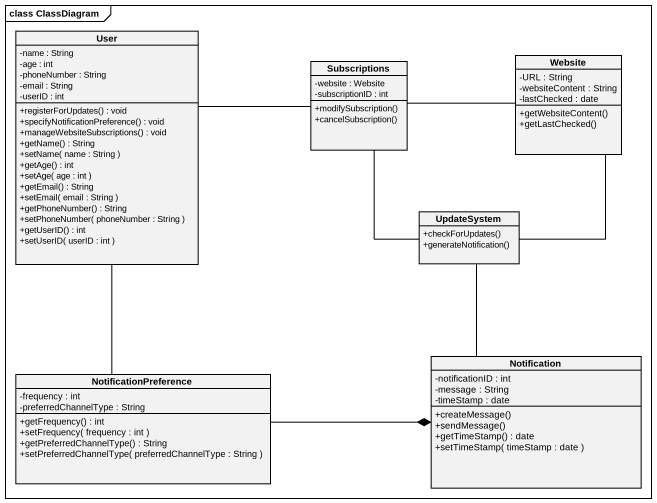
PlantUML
@startuml
mainframe class ClassDiagram
hide circle
hide empty members
skinparam classAttributeIconSize 0
class User {
  -name : String
  -age : int
  -phoneNumber : String
  -email : String
  -userID : int
  +registerForUpdates() : void
  +specifyNotificationPreference() : void
  +manageWebsiteSubscriptions() : void
  +getName() : String
  +setName( name : String )
  +getAge() : int
  +setAge( age : int )
  +getEmail() : String
  +setEmail( email : String )
  +getPhoneNumber() : String
  +setPhoneNumber( phoneNumber : String )
  +getUserID() : int
  +setUserID( userID : int )
}
class Website {
  -URL : String
  -websiteContent : String
  -lastChecked : date
  +getWebsiteContent()
  +getLastChecked()
}
class Subscriptions {
  -website : Website
  -subscriptionID : int
  +modifySubscription()
  +cancelSubscription()
}
class UpdateSystem {
  +checkForUpdates()
  +generateNotification()
}
class Notification {
  -notificationID : int
  -message : String
  -timeStamp : date
  +createMessage()
  +sendMessage()
  +getTimeStamp() : date
  +setTimeStamp( timeStamp : date )
}
class NotificationPreference {
  -frequency : int
  -preferredChannelType : String
  +getFrequency() : int
  +setFrequency( frequency : int )
  +getPreferredChannelType() : String
  +setPreferredChannelType( preferredChannelType : String )
}
User -right- Subscriptions
User -- NotificationPreference
Subscriptions -right- Website
Subscriptions -- UpdateSystem
UpdateSystem -up- Website
UpdateSystem -- Notification
Notification *-left- NotificationPreference
@enduml
